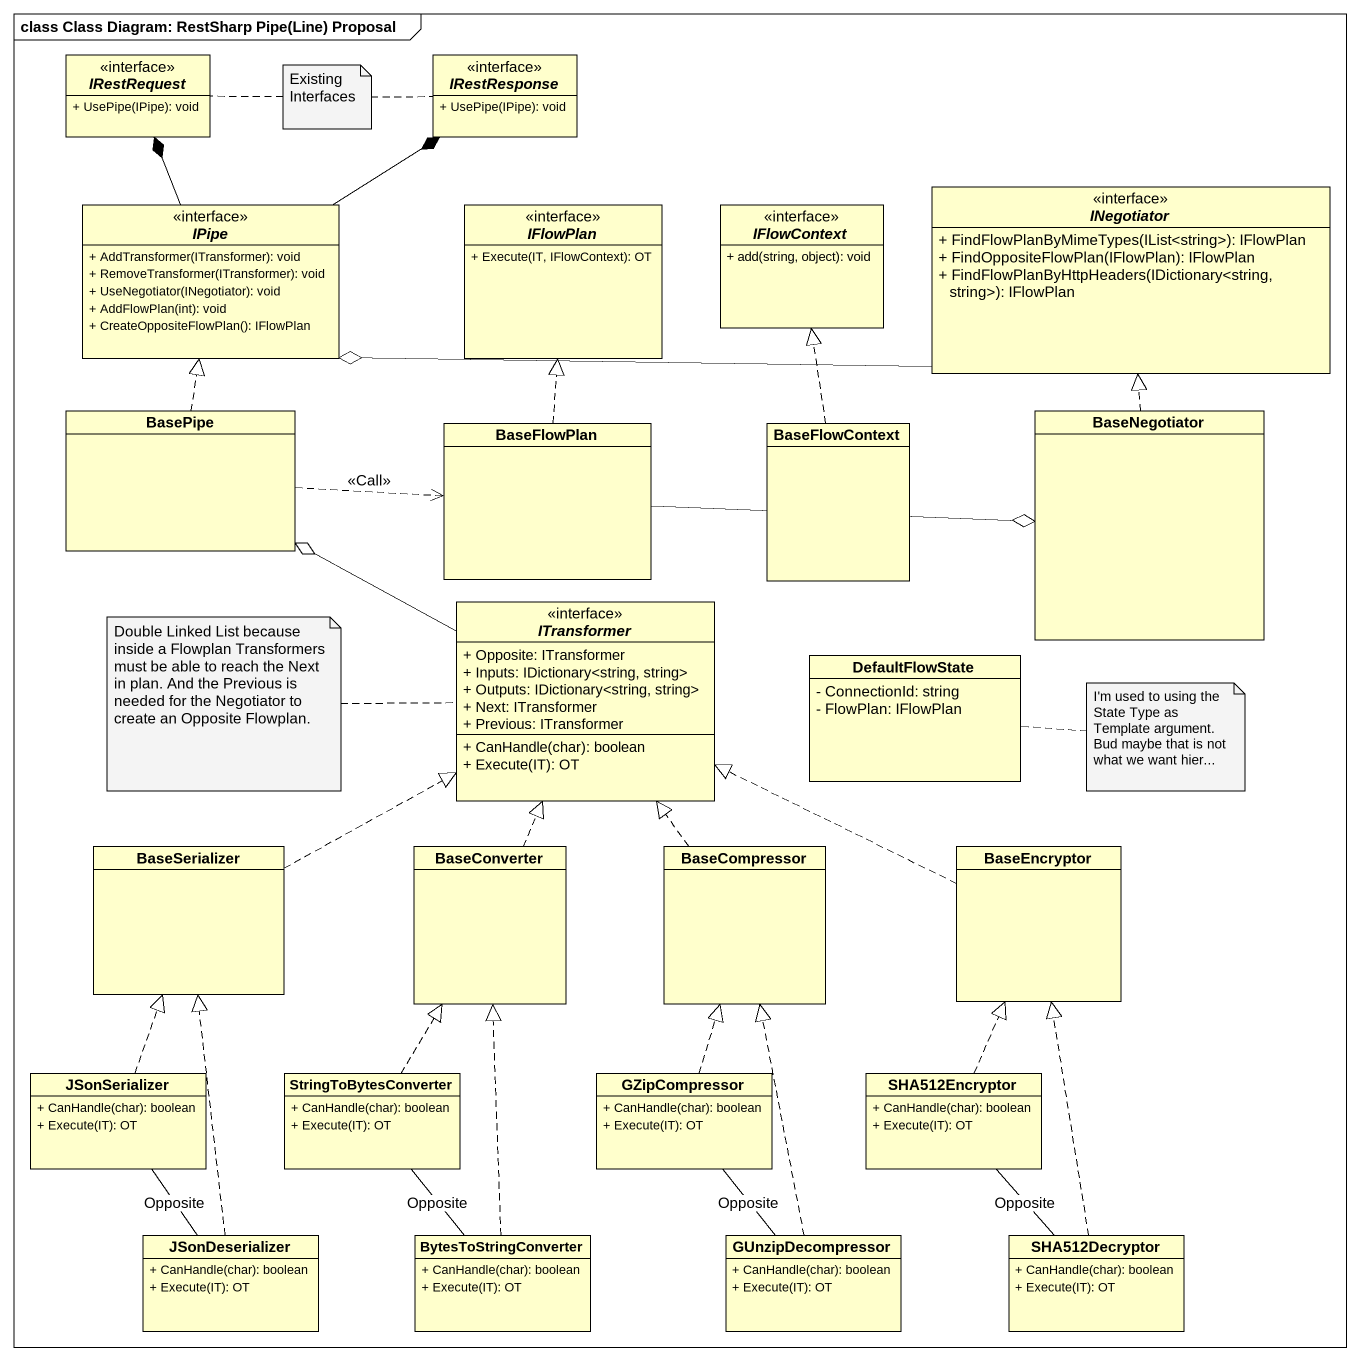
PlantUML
@startuml
mainframe class Class Diagram: RestSharp Pipe(Line) Proposal
hide circle
hide empty members
skinparam classAttributeIconSize 0
interface IRestRequest {
  + UsePipe(IPipe): void
}
interface IRestResponse {
  + UsePipe(IPipe): void
}
interface IPipe {
  + AddTransformer(ITransformer): void
  + RemoveTransformer(ITransformer): void
  + UseNegotiator(INegotiator): void
  + AddFlowPlan(int): void
  + CreateOppositeFlowPlan(): IFlowPlan
}
interface IFlowPlan {
  + Execute(IT, IFlowContext): OT
}
interface IFlowContext {
  + add(string, object): void
}
interface INegotiator {
  + FindFlowPlanByMimeTypes(IList<string>): IFlowPlan
  + FindOppositeFlowPlan(IFlowPlan): IFlowPlan
  + FindFlowPlanByHttpHeaders(IDictionary<string, string>): IFlowPlan
}
class BasePipe
class BaseFlowPlan
class BaseFlowContext
class BaseNegotiator
interface ITransformer {
  + Opposite: ITransformer
  + Inputs: IDictionary<string, string>
  + Outputs: IDictionary<string, string>
  + Next: ITransformer
  + Previous: ITransformer
  + CanHandle(char): boolean
  + Execute(IT): OT
}
class DefaultFlowState {
  - ConnectionId: string
  - FlowPlan: IFlowPlan
}
class BaseSerializer
class BaseConverter
class BaseCompressor
class BaseEncryptor
class JSonSerializer {
  + CanHandle(char): boolean
  + Execute(IT): OT
}
class StringToBytesConverter {
  + CanHandle(char): boolean
  + Execute(IT): OT
}
class GZipCompressor {
  + CanHandle(char): boolean
  + Execute(IT): OT
}
class SHA512Encryptor {
  + CanHandle(char): boolean
  + Execute(IT): OT
}
class JSonDeserializer {
  + CanHandle(char): boolean
  + Execute(IT): OT
}
class BytesToStringConverter {
  + CanHandle(char): boolean
  + Execute(IT): OT
}
class GUnzipDecompressor {
  + CanHandle(char): boolean
  + Execute(IT): OT
}
class SHA512Decryptor {
  + CanHandle(char): boolean
  + Execute(IT): OT
}
IPipe -up-* IRestRequest
IPipe -up-* IRestResponse
INegotiator -left-o IPipe
BasePipe .up.|> IPipe
BasePipe .right.> BaseFlowPlan : <<Call>>
BaseFlowPlan .up.|> IFlowPlan
BaseFlowPlan -right-o BaseNegotiator
BaseFlowContext .up.|> IFlowContext
BaseNegotiator .up.|> INegotiator
ITransformer -left-o BasePipe
BaseSerializer .right.|> ITransformer
BaseConverter .up.|> ITransformer
BaseCompressor .up.|> ITransformer
BaseEncryptor .left.|> ITransformer
JSonSerializer .up.|> BaseSerializer
JSonSerializer -- JSonDeserializer : Opposite
StringToBytesConverter .up.|> BaseConverter
StringToBytesConverter -- BytesToStringConverter : Opposite
GZipCompressor .up.|> BaseCompressor
GZipCompressor -- GUnzipDecompressor : Opposite
SHA512Encryptor .up.|> BaseEncryptor
SHA512Encryptor -- SHA512Decryptor : Opposite
JSonDeserializer .up.|> BaseSerializer
BytesToStringConverter .up.|> BaseConverter
GUnzipDecompressor .up.|> BaseCompressor
SHA512Decryptor .up.|> BaseEncryptor
note as N1
  Existing Interfaces
end note
N1 .. IRestResponse
N1 .. IRestRequest
note left of ITransformer : Double Linked List because inside a Flowplan Transformers must be able to reach the Next in plan. And the Previous is needed for the Negotiator to create an Opposite Flowplan.
note right of DefaultFlowState : I'm used to using the State Type as Template argument. Bud maybe that is not what we want hier...
@enduml
